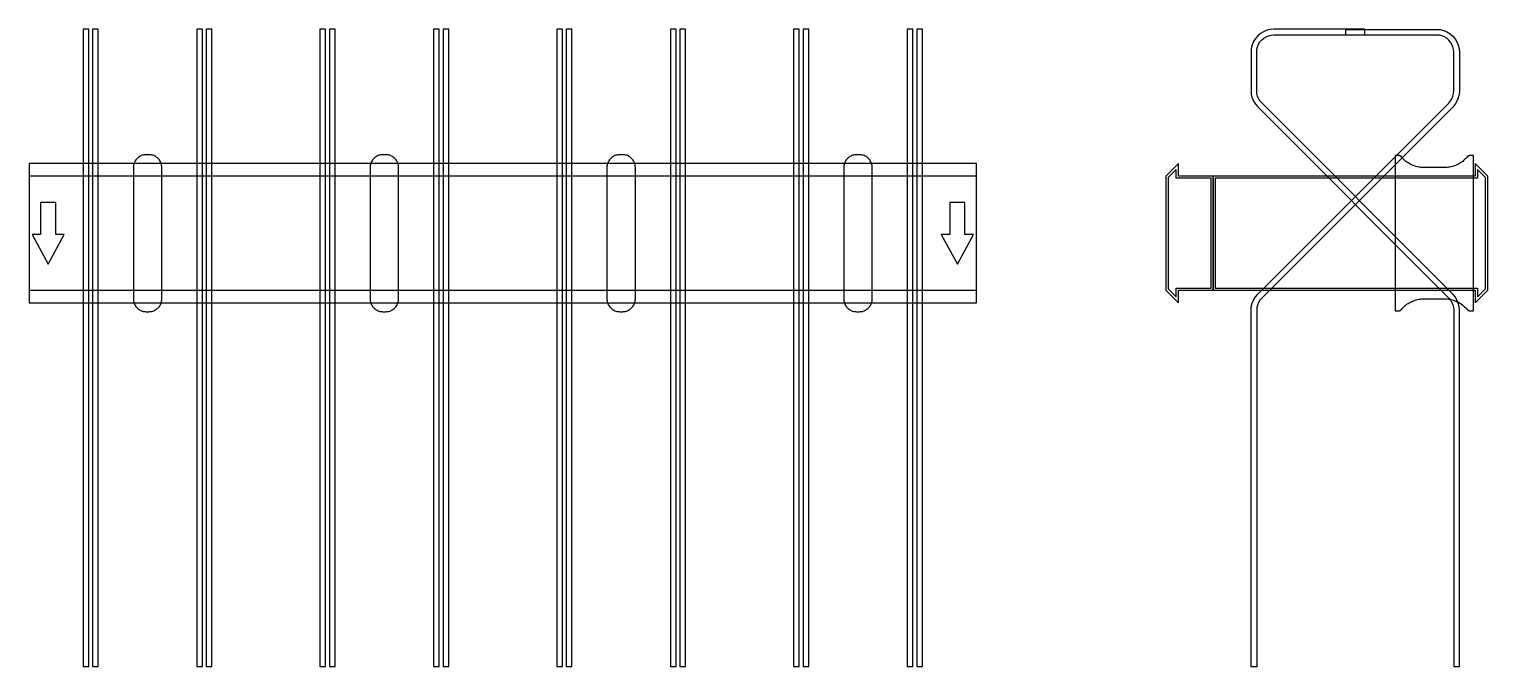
# Model space of a CAD drawing. Extents: x 0 to 1540, y -457 to 215.
import ezdxf

# ---------------------------------------------------------------- set-up
doc = ezdxf.new("R2010")
doc.units = 0
doc.layers.add('Halfen', color=7, linetype='CONTINUOUS')

msp = doc.modelspace()

# ---------------------------------------------------------------- linework, layer by layer
at = {"layer": 'Halfen', "color": 7}
for points in [[(63, -457.177), (63, 215.147), (57, 215.147), (57, -457.177)], [(73, -457.177), (73, 215.147), (67, 215.147), (67, -457.177)], [(183, -457.177), (183, 215.147), (177, 215.147), (177, -457.177)], [(193, -457.177), (193, 215.147), (187, 215.147), (187, -457.177)], [(313, -457.177), (313, 215.147), (307, 215.147), (307, -457.177)], [(323, -457.177), (323, 215.147), (317, 215.147), (317, -457.177)], [(433, -457.177), (433, 215.147), (427, 215.147), (427, -457.177)], [(443, -457.177), (443, 215.147), (437, 215.147), (437, -457.177)], [(563, -457.177), (563, 215.147), (557, 215.147), (557, -457.177)], [(573, -457.177), (573, 215.147), (567, 215.147), (567, -457.177)], [(683, -457.177), (683, 215.147), (677, 215.147), (677, -457.177)], [(693, -457.177), (693, 215.147), (687, 215.147), (687, -457.177)], [(813, -457.177), (813, 215.147), (807, 215.147), (807, -457.177)], [(823, -457.177), (823, 215.147), (817, 215.147), (817, -457.177)], [(933, -457.177), (933, 215.147), (927, 215.147), (927, -457.177)], [(943, -457.177), (943, 215.147), (937, 215.147), (937, -457.177)], [(1510, -457.177), (1510, -81.213), (1509.705, -77.459), (1508.825, -73.797), (1507.384, -70.317), (1505.416, -67.106), (1502.971, -64.243), (1301.272, 137.456), (1299.438, 139.604), (1297.962, 142.012), (1296.881, 144.621), (1296.222, 147.368), (1296, 150.184), (1296, 191.147), (1296.222, 193.963), (1296.881, 196.71), (1297.962, 199.319), (1299.438, 201.728), (1301.272, 203.875), (1303.42, 205.71), (1305.828, 207.186), (1308.438, 208.266), (1311.184, 208.926), (1314, 209.147), (1410, 209.147), (1410, 215.147), (1314, 215.147), (1310.246, 214.852), (1306.584, 213.973), (1303.104, 212.532), (1299.893, 210.564), (1297.029, 208.118), (1294.584, 205.254), (1292.616, 202.043), (1291.175, 198.564), (1290.295, 194.902), (1290, 191.147), (1290, 150.184), (1290.295, 146.429), (1291.175, 142.767), (1292.616, 139.288), (1294.584, 136.077), (1297.029, 133.213), (1498.728, -68.485), (1500.562, -70.633), (1502.038, -73.041), (1503.119, -75.651), (1503.778, -78.397), (1504, -81.213), (1504, -457.177)], [(1290, -457.324), (1290, -81.361), (1290.295, -77.606), (1291.175, -73.944), (1292.616, -70.465), (1294.584, -67.254), (1297.029, -64.39), (1498.728, 137.308), (1500.562, 139.456), (1502.038, 141.865), (1503.119, 144.474), (1503.778, 147.221), (1504, 150.036), (1504, 191), (1503.778, 193.816), (1503.119, 196.562), (1502.038, 199.172), (1500.562, 201.58), (1498.728, 203.728), (1496.58, 205.562), (1494.172, 207.038), (1491.562, 208.119), (1488.816, 208.778), (1486, 209), (1390, 209), (1390, 215), (1486, 215), (1489.754, 214.705), (1493.416, 213.825), (1496.896, 212.384), (1500.107, 210.416), (1502.971, 207.971), (1505.416, 205.107), (1507.384, 201.896), (1508.825, 198.416), (1509.705, 194.754), (1510, 191), (1510, 150.036), (1509.705, 146.282), (1508.825, 142.62), (1507.384, 139.141), (1505.416, 135.929), (1502.971, 133.066), (1301.272, -68.633), (1299.438, -70.78), (1297.962, -73.189), (1296.881, -75.798), (1296.222, -78.545), (1296, -81.361), (1296, -457.324)], [(140, -69.3), (140, -56.8), (140, 69.3), (139.958, 70.359), (139.834, 71.412), (139.627, 72.452), (139.339, 73.472), (138.972, 74.466), (138.529, 75.429), (138.011, 76.354), (137.422, 77.235), (136.765, 78.068), (136.046, 78.846), (135.268, 79.565), (134.435, 80.222), (133.554, 80.811), (132.629, 81.329), (131.666, 81.772), (130.672, 82.139), (129.652, 82.427), (128.612, 82.634), (127.559, 82.758), (126.5, 82.8), (123.5, 82.8), (122.441, 82.758), (121.388, 82.634), (120.348, 82.427), (119.328, 82.139), (118.334, 81.772), (117.371, 81.329), (116.446, 80.811), (115.565, 80.222), (114.732, 79.565), (113.954, 78.846), (113.235, 78.068), (112.578, 77.235), (111.989, 76.354), (111.471, 75.429), (111.028, 74.466), (110.661, 73.472), (110.373, 72.452), (110.166, 71.412), (110.042, 70.359), (110, 69.3), (110, -56.8), (110, -69.3), (110.042, -70.359), (110.166, -71.412), (110.373, -72.452), (110.661, -73.472), (111.028, -74.466), (111.471, -75.429), (111.989, -76.354), (112.578, -77.235), (113.235, -78.068), (113.954, -78.846), (114.732, -79.565), (115.565, -80.222), (116.446, -80.811), (117.371, -81.329), (118.334, -81.772), (119.328, -82.139), (120.348, -82.427), (121.388, -82.634), (122.441, -82.758), (123.5, -82.8), (126.5, -82.8), (127.559, -82.758), (128.612, -82.634), (129.652, -82.427), (130.672, -82.139), (131.666, -81.772), (132.629, -81.329), (133.554, -80.811), (134.435, -80.222), (135.268, -79.565), (136.046, -78.846), (136.765, -78.068), (137.422, -77.235), (138.011, -76.354), (138.529, -75.429), (138.972, -74.466), (139.339, -73.472), (139.627, -72.452), (139.834, -71.412), (139.958, -70.359), (140, -69.3)], [(390, -69.3), (390, -56.8), (390, 69.3), (389.958, 70.359), (389.834, 71.412), (389.627, 72.452), (389.339, 73.472), (388.972, 74.466), (388.529, 75.429), (388.011, 76.354), (387.422, 77.235), (386.765, 78.068), (386.046, 78.846), (385.268, 79.565), (384.435, 80.222), (383.554, 80.811), (382.629, 81.329), (381.666, 81.772), (380.672, 82.139), (379.652, 82.427), (378.612, 82.634), (377.559, 82.758), (376.5, 82.8), (373.5, 82.8), (372.441, 82.758), (371.388, 82.634), (370.348, 82.427), (369.328, 82.139), (368.334, 81.772), (367.371, 81.329), (366.446, 80.811), (365.565, 80.222), (364.732, 79.565), (363.954, 78.846), (363.235, 78.068), (362.578, 77.235), (361.989, 76.354), (361.471, 75.429), (361.028, 74.466), (360.661, 73.472), (360.373, 72.452), (360.166, 71.412), (360.042, 70.359), (360, 69.3), (360, -56.8), (360, -69.3), (360.042, -70.359), (360.166, -71.412), (360.373, -72.452), (360.661, -73.472), (361.028, -74.466), (361.471, -75.429), (361.989, -76.354), (362.578, -77.235), (363.235, -78.068), (363.954, -78.846), (364.732, -79.565), (365.565, -80.222), (366.446, -80.811), (367.371, -81.329), (368.334, -81.772), (369.328, -82.139), (370.348, -82.427), (371.388, -82.634), (372.441, -82.758), (373.5, -82.8), (376.5, -82.8), (377.559, -82.758), (378.612, -82.634), (379.652, -82.427), (380.672, -82.139), (381.666, -81.772), (382.629, -81.329), (383.554, -80.811), (384.435, -80.222), (385.268, -79.565), (386.046, -78.846), (386.765, -78.068), (387.422, -77.235), (388.011, -76.354), (388.529, -75.429), (388.972, -74.466), (389.339, -73.472), (389.627, -72.452), (389.834, -71.412), (389.958, -70.359), (390, -69.3)], [(640, -69.3), (640, -56.8), (640, 69.3), (639.958, 70.359), (639.834, 71.412), (639.627, 72.452), (639.339, 73.472), (638.972, 74.466), (638.529, 75.429), (638.011, 76.354), (637.422, 77.235), (636.765, 78.068), (636.046, 78.846), (635.268, 79.565), (634.435, 80.222), (633.554, 80.811), (632.629, 81.329), (631.666, 81.772), (630.672, 82.139), (629.652, 82.427), (628.612, 82.634), (627.559, 82.758), (626.5, 82.8), (623.5, 82.8), (622.441, 82.758), (621.388, 82.634), (620.348, 82.427), (619.328, 82.139), (618.334, 81.772), (617.371, 81.329), (616.446, 80.811), (615.565, 80.222), (614.732, 79.565), (613.954, 78.846), (613.235, 78.068), (612.578, 77.235), (611.989, 76.354), (611.471, 75.429), (611.028, 74.466), (610.661, 73.472), (610.373, 72.452), (610.166, 71.412), (610.042, 70.359), (610, 69.3), (610, -56.8), (610, -69.3), (610.042, -70.359), (610.166, -71.412), (610.373, -72.452), (610.661, -73.472), (611.028, -74.466), (611.471, -75.429), (611.989, -76.354), (612.578, -77.235), (613.235, -78.068), (613.954, -78.846), (614.732, -79.565), (615.565, -80.222), (616.446, -80.811), (617.371, -81.329), (618.334, -81.772), (619.328, -82.139), (620.348, -82.427), (621.388, -82.634), (622.441, -82.758), (623.5, -82.8), (626.5, -82.8), (627.559, -82.758), (628.612, -82.634), (629.652, -82.427), (630.672, -82.139), (631.666, -81.772), (632.629, -81.329), (633.554, -80.811), (634.435, -80.222), (635.268, -79.565), (636.046, -78.846), (636.765, -78.068), (637.422, -77.235), (638.011, -76.354), (638.529, -75.429), (638.972, -74.466), (639.339, -73.472), (639.627, -72.452), (639.834, -71.412), (639.958, -70.359), (640, -69.3)], [(890, -69.3), (890, -56.8), (890, 69.3), (889.958, 70.359), (889.834, 71.412), (889.627, 72.452), (889.339, 73.472), (888.972, 74.466), (888.529, 75.429), (888.011, 76.354), (887.422, 77.235), (886.765, 78.068), (886.046, 78.846), (885.268, 79.565), (884.435, 80.222), (883.554, 80.811), (882.629, 81.329), (881.666, 81.772), (880.672, 82.139), (879.652, 82.427), (878.612, 82.634), (877.559, 82.758), (876.5, 82.8), (873.5, 82.8), (872.441, 82.758), (871.388, 82.634), (870.348, 82.427), (869.328, 82.139), (868.334, 81.772), (867.371, 81.329), (866.446, 80.811), (865.565, 80.222), (864.732, 79.565), (863.954, 78.846), (863.235, 78.068), (862.578, 77.235), (861.989, 76.354), (861.471, 75.429), (861.028, 74.466), (860.661, 73.472), (860.373, 72.452), (860.166, 71.412), (860.042, 70.359), (860, 69.3), (860, -56.8), (860, -69.3), (860.042, -70.359), (860.166, -71.412), (860.373, -72.452), (860.661, -73.472), (861.028, -74.466), (861.471, -75.429), (861.989, -76.354), (862.578, -77.235), (863.235, -78.068), (863.954, -78.846), (864.732, -79.565), (865.565, -80.222), (866.446, -80.811), (867.371, -81.329), (868.334, -81.772), (869.328, -82.139), (870.348, -82.427), (871.388, -82.634), (872.441, -82.758), (873.5, -82.8), (876.5, -82.8), (877.559, -82.758), (878.612, -82.634), (879.652, -82.427), (880.672, -82.139), (881.666, -81.772), (882.629, -81.329), (883.554, -80.811), (884.435, -80.222), (885.268, -79.565), (886.046, -78.846), (886.765, -78.068), (887.422, -77.235), (888.011, -76.354), (888.529, -75.429), (888.972, -74.466), (889.339, -73.472), (889.627, -72.452), (889.834, -71.412), (889.958, -70.359), (890, -69.3)], [(1525, -81.8), (1525, 81.8), (1521, 81.8), (1520.846, 81.797), (1520.691, 81.786), (1520.538, 81.769), (1520.385, 81.746), (1520.234, 81.715), (1520.084, 81.678), (1519.936, 81.634), (1519.789, 81.584), (1519.646, 81.527), (1519.505, 81.464), (1519.366, 81.395), (1519.231, 81.32), (1519.1, 81.239), (1518.972, 81.153), (1518.848, 81.06), (1518.728, 80.963), (1518.613, 80.86), (1518.502, 80.752), (1518.397, 80.639), (1518.296, 80.522), (1517.41, 79.491), (1516.479, 78.5), (1515.505, 77.551), (1514.491, 76.646), (1513.437, 75.787), (1512.347, 74.975), (1511.222, 74.211), (1510.064, 73.499), (1508.876, 72.838), (1507.66, 72.23), (1506.418, 71.676), (1505.153, 71.178), (1503.867, 70.736), (1502.563, 70.351), (1501.243, 70.024), (1499.911, 69.756), (1498.567, 69.547), (1497.216, 69.397), (1495.859, 69.307), (1494.5, 69.277), (1472.5, 69.277), (1471.141, 69.307), (1469.784, 69.397), (1468.433, 69.547), (1467.089, 69.756), (1465.757, 70.024), (1464.437, 70.351), (1463.133, 70.736), (1461.847, 71.178), (1460.582, 71.676), (1459.34, 72.23), (1458.124, 72.838), (1456.936, 73.499), (1455.778, 74.211), (1454.653, 74.975), (1453.563, 75.787), (1452.509, 76.646), (1451.495, 77.551), (1450.521, 78.5), (1449.59, 79.491), (1448.704, 80.522), (1448.603, 80.639), (1448.498, 80.752), (1448.387, 80.86), (1448.272, 80.963), (1448.152, 81.06), (1448.028, 81.153), (1447.9, 81.239), (1447.769, 81.32), (1447.634, 81.395), (1447.495, 81.464), (1447.354, 81.527), (1447.211, 81.584), (1447.064, 81.634), (1446.916, 81.678), (1446.766, 81.715), (1446.615, 81.746), (1446.462, 81.769), (1446.309, 81.786), (1446.154, 81.797), (1446, 81.8), (1442, 81.8), (1442, -81.8), (1446, -81.8), (1446.154, -81.797), (1446.309, -81.786), (1446.462, -81.769), (1446.615, -81.746), (1446.766, -81.715), (1446.916, -81.678), (1447.064, -81.634), (1447.211, -81.584), (1447.354, -81.527), (1447.495, -81.464), (1447.634, -81.395), (1447.769, -81.32), (1447.9, -81.239), (1448.028, -81.153), (1448.152, -81.06), (1448.272, -80.963), (1448.387, -80.86), (1448.498, -80.752), (1448.603, -80.639), (1448.704, -80.522), (1449.59, -79.491), (1450.521, -78.5), (1451.495, -77.551), (1452.509, -76.646), (1453.563, -75.787), (1454.653, -74.975), (1455.778, -74.211), (1456.936, -73.499), (1458.124, -72.838), (1459.34, -72.23), (1460.582, -71.676), (1461.847, -71.178), (1463.133, -70.736), (1464.437, -70.351), (1465.757, -70.024), (1467.089, -69.756), (1468.433, -69.547), (1469.784, -69.397), (1471.141, -69.307), (1472.5, -69.277), (1494.5, -69.277), (1495.859, -69.307), (1497.216, -69.397), (1498.567, -69.547), (1499.911, -69.756), (1501.243, -70.024), (1502.563, -70.351), (1503.867, -70.736), (1505.153, -71.178), (1506.418, -71.676), (1507.66, -72.23), (1508.876, -72.838), (1510.064, -73.499), (1511.222, -74.211), (1512.347, -74.975), (1513.437, -75.787), (1514.491, -76.646), (1515.505, -77.551), (1516.479, -78.5), (1517.41, -79.491), (1518.296, -80.522), (1518.397, -80.639), (1518.502, -80.752), (1518.613, -80.86), (1518.728, -80.963), (1518.848, -81.06), (1518.972, -81.153), (1519.1, -81.239), (1519.231, -81.32), (1519.366, -81.395), (1519.505, -81.464), (1519.646, -81.527), (1519.789, -81.584), (1519.936, -81.634), (1520.084, -81.678), (1520.234, -81.715), (1520.385, -81.746), (1520.538, -81.769), (1520.691, -81.786), (1520.846, -81.797), (1521, -81.8)], [(0, -73.5), (1000, -73.5), (1000, 73.5), (0, 73.5)], [(1250, -60), (1250, 60), (1213.5, 60), (1213.5, 73.5), (1200, 60), (1200, -60), (1213.5, -73.5), (1213.5, -60)], [(1248, -58), (1248, 58), (1211, 58), (1211, 67.25), (1202.5, 58.75), (1202.5, -58.75), (1211, -67.25), (1211, -58)], [(1540, -60), (1540, 60), (1526.5, 73.5), (1526.5, 60), (1250, 60), (1250, -60), (1526.5, -60), (1526.5, -73.5)], [(1537.5, -58.75), (1537.5, 58.75), (1529, 67.25), (1529, 58), (1252, 58), (1252, -58), (1529, -58), (1529, -67.25)], [(0, -60), (1000, -60), (1000, 60), (0, 60)], [(20, -32.5), (37, -1.5), (28, -1.5), (28, 32.5), (12, 32.5), (12, -1.5), (3, -1.5)], [(980, -32.5), (997, -1.5), (988, -1.5), (988, 32.5), (972, 32.5), (972, -1.5), (963, -1.5)]]:
    msp.add_lwpolyline(points, close=True, dxfattribs=at)

doc.saveas('drawing.dxf')
